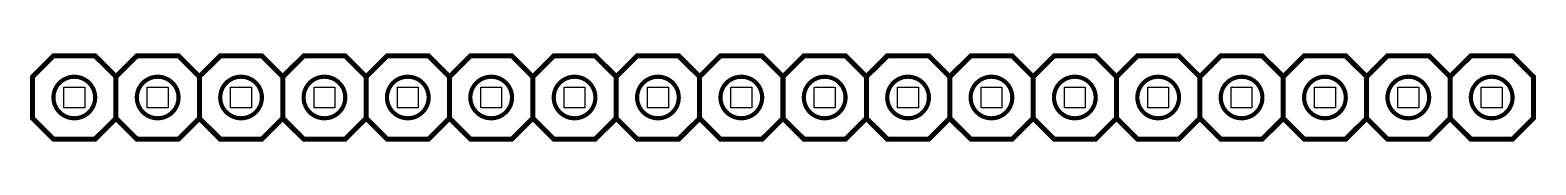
# Model space of a CAD drawing. Extents: x 2.6 to 4.4, y 1.75 to 1.85.
import ezdxf

# ---------------------------------------------------------------- set-up
doc = ezdxf.new("R2010")
doc.units = 0
doc.header["$MEASUREMENT"] = 0
doc.layers.get('0').update_dxf_attribs({"linetype": 'CONTINUOUS'})
doc.layers.add('21', color=251, linetype='CONTINUOUS')

# ---------------------------------------------------------------- blocks, each defined once
blk = doc.blocks.new('Pin-Socket-Single')
at = {"linetype": 'ByBlock'}
for p, q in [((-0.0125, 0.0125), (0.0125, 0.0125)), ((-0.0125, -0.0125), (-0.0125, 0.0125)), ((0.0125, 0.0125), (0.0125, -0.0125)), ((0.0125, -0.0125), (-0.0125, -0.0125))]:
    blk.add_line(p, q, dxfattribs=at)
at = {"linetype": 'ByBlock', "const_width": 0.005}
blk.add_lwpolyline([(-0.025, 0, 1), (0.025, 0, 1)], format="xyb", close=True, dxfattribs=at)
at = {"layer": '21', "const_width": 0.006}
blk.add_lwpolyline([(-0.025, -0.05), (-0.05, -0.025), (-0.05, 0.025), (-0.025, 0.05), (0.025, 0.05), (0.05, 0.025), (0.05, -0.025), (0.025, -0.05)], close=True, dxfattribs=at)

msp = doc.modelspace()

# ---------------------------------------------------------------- block references
at = {"linetype": 'ByBlock'}
for p in [(2.65, 1.8), (2.75, 1.8), (2.85, 1.8), (2.95, 1.8), (3.05, 1.8), (3.15, 1.8), (3.25, 1.8), (3.35, 1.8), (3.45, 1.8), (3.55, 1.8), (3.65, 1.8), (3.75, 1.8), (3.85, 1.8), (3.95, 1.8), (4.05, 1.8), (4.15, 1.8), (4.25, 1.8), (4.35, 1.8)]:
    msp.add_blockref('Pin-Socket-Single', p, dxfattribs=at)

doc.saveas('drawing.dxf')
